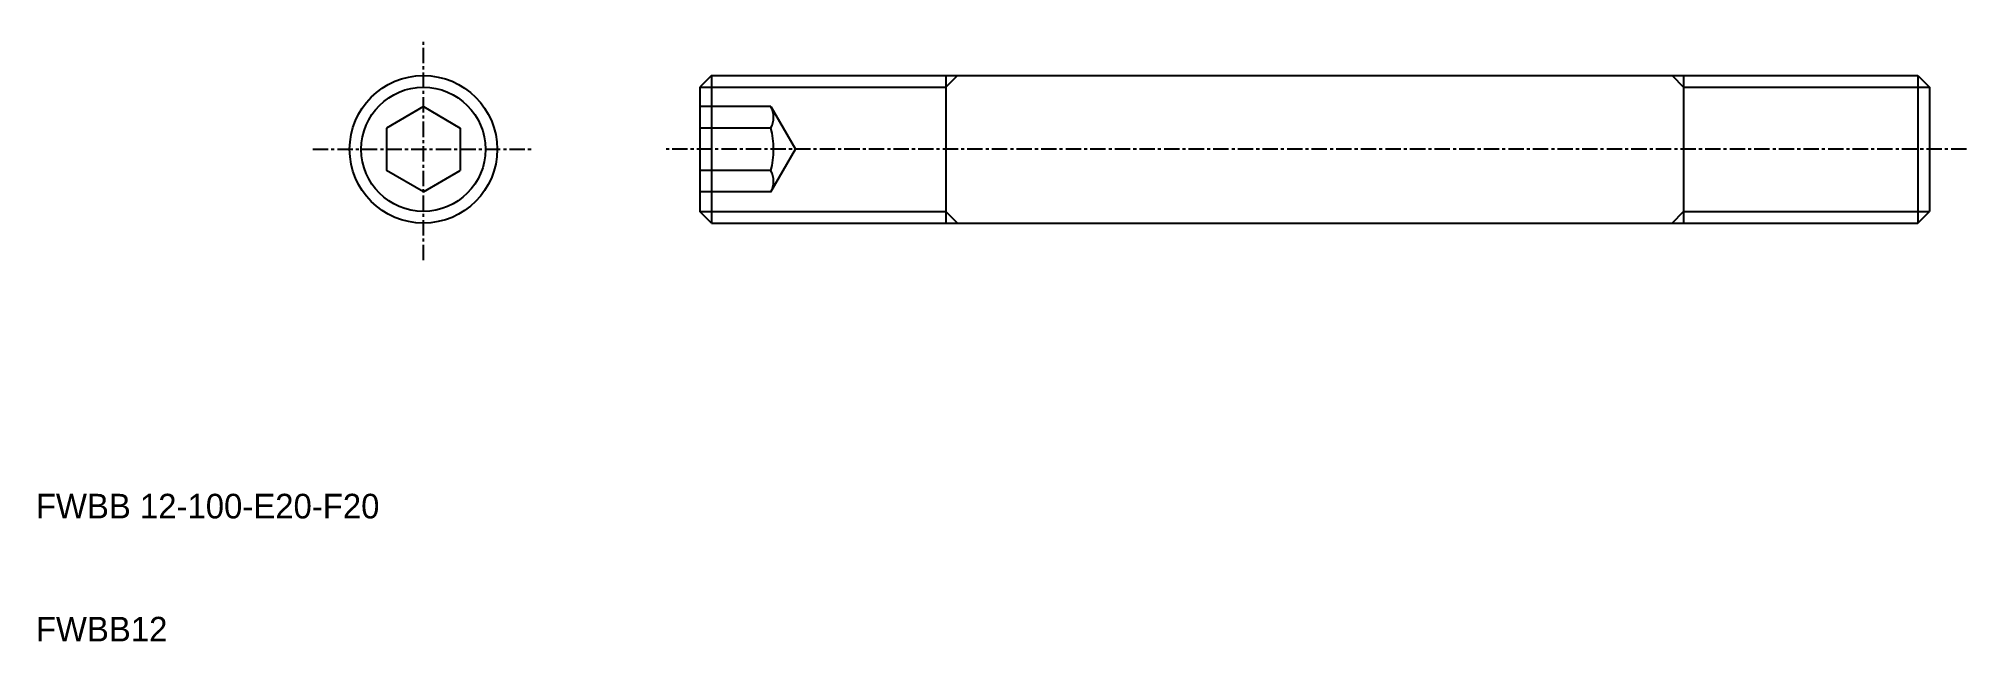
# Model space of a CAD drawing. Extents: x 97 to 254, y 85 to 134.
import ezdxf

# ---------------------------------------------------------------- set-up
doc = ezdxf.new("R2010")
doc.units = 0
doc.linetypes.add('CENTER', pattern=[2, 1.25, -0.25, 0.25, -0.25])
doc.layers.get('0').update_dxf_attribs({"linetype": 'CONTINUOUS'})
doc.layers.add('CENTER', color=1, linetype='CENTER')

msp = doc.modelspace()

# ---------------------------------------------------------------- linework, layer by layer
at = {"color": 7, "linetype": 'CONTINUOUS'}
for p, q in [((151.55, 131.37), (150.6, 130.42)), ((150.6, 130.42), (150.6, 120.32)), ((151.55, 131.37), (249.66, 131.37)), ((151.55, 131.37), (151.55, 119.37)), ((170.6, 131.37), (170.6, 119.37)), ((230.6, 131.37), (230.6, 119.37)), ((249.66, 131.37), (249.66, 119.37)), ((249.66, 131.37), (250.6, 130.42)), ((250.6, 130.42), (250.6, 120.32)), ((128.12, 128.84), (125.12, 127.1)), ((128.12, 128.84), (131.12, 127.1)), ((125.12, 127.1), (125.12, 123.64)), ((131.12, 127.1), (131.12, 123.64)), ((128.12, 121.91), (125.12, 123.64)), ((128.12, 121.91), (131.12, 123.64)), ((151.55, 119.37), (150.6, 120.32)), ((151.55, 119.37), (249.66, 119.37)), ((249.66, 119.37), (250.6, 120.32))]:
    msp.add_line(p, q, dxfattribs=at)
at = {"color": 3, "linetype": 'CONTINUOUS'}
for p, q in [((150.6, 130.42), (170.6, 130.42)), ((171.55, 131.37), (170.6, 130.42)), ((229.66, 131.37), (230.6, 130.42)), ((230.6, 130.42), (250.6, 130.42)), ((156.37, 128.84), (150.6, 128.84)), ((156.37, 128.84), (158.37, 125.37)), ((156.37, 127.1), (150.6, 127.1)), ((156.37, 121.91), (158.37, 125.37)), ((156.37, 123.64), (150.6, 123.64)), ((156.37, 121.91), (150.6, 121.91)), ((150.6, 120.32), (170.6, 120.32)), ((171.55, 119.37), (170.6, 120.32)), ((229.66, 119.37), (230.6, 120.32)), ((230.6, 120.32), (250.6, 120.32))]:
    msp.add_line(p, q, dxfattribs=at)
at = {"color": 7, "linetype": 'CONTINUOUS'}
msp.add_circle((128.12, 125.37), 6, dxfattribs=at)
at = {"color": 3, "linetype": 'CONTINUOUS'}
msp.add_circle((128.12, 125.37), 5.05, dxfattribs=at)
for centre, radius, start, end in [((154.87, 127.97), 1.73, 330, 30), ((150.02, 125.37), 6.58, 344.7385, 15.2615), ((154.87, 122.77), 1.73, 330, 30)]:
    msp.add_arc(centre, radius, start, end, dxfattribs=at)
at = {"layer": 'CENTER', "color": 1, "linetype": 'CENTER'}
for p, q in [((128.12, 116.37), (128.12, 134.37)), ((119.12, 125.37), (137.12, 125.37)), ((253.6, 125.37), (147.6, 125.37))]:
    msp.add_line(p, q, dxfattribs=at)

# ---------------------------------------------------------------- texts
at = {"color": 7, "linetype": 'CONTINUOUS'}
for s, p in [('FWBB 12-100-E20-F20', (96.6, 95.37)), ('FWBB12', (96.6, 85.37))]:
    msp.add_text(s, height=2, dxfattribs=at).set_placement(p)

doc.saveas('drawing.dxf')
